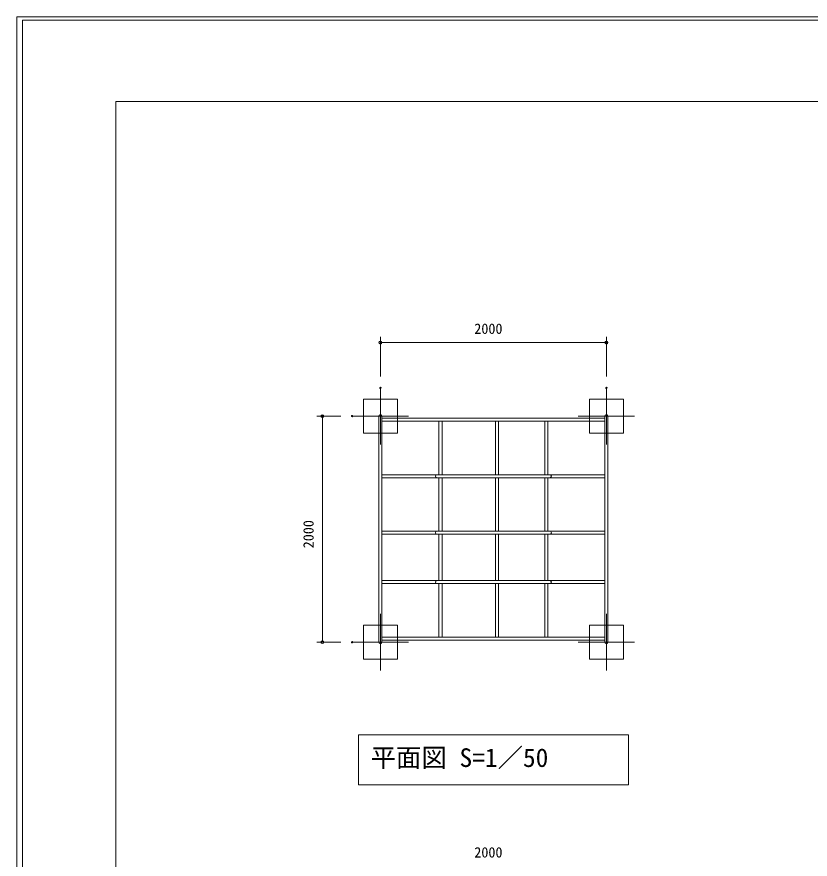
# Model space of a CAD drawing. Units: millimetres, scale not verified, with parts at other scales. Extents: x 0 to 420, y 0 to 297.
# Drawn here: x 0.2 to 140.7, y 148.2 to 297.2 of the extents above; entities that cross this region are included whole.
import ezdxf
from ezdxf.enums import TextEntityAlignment as Align

# ---------------------------------------------------------------- set-up
doc = ezdxf.new("R2010")
doc.units = ezdxf.units.MM
doc.header["$LTSCALE"] = 0.5
doc.header["$PDMODE"] = 32
doc.header["$PDSIZE"] = 0.25
doc.linetypes.add('USER1', pattern=[19.05, 12.7, -6.35])
doc.linetypes.add('USER2', pattern=[50.8, 31.75, -6.35, 6.35, -6.35])
for name, color, linetype, lineweight in [('DEFPOINTS_3', 7, 'Continuous', 0), ('LY_2', 7, 'Continuous', 0), ('LY_5', 7, 'Continuous', 0), ('LY_6', 7, 'Continuous', 0)]:
    doc.layers.add(name, color=color, linetype=linetype, lineweight=lineweight)
doc.styles.add('ＭＳ ゴシック', font='')
doc.styles.get('ＭＳ ゴシック').set_extended_font_data('MS Gothic')

# ---------------------------------------------------------------- blocks, each defined once
blk = doc.blocks.new('-012-_DOTBLANK')
at = {"color": 7, "linetype": 'Continuous', "lineweight": 0}
blk.add_line((-0.5, 0), (-1, 0), dxfattribs=at)
blk.add_circle((0, 0), 0.5, dxfattribs=at)

msp = doc.modelspace()

# ---------------------------------------------------------------- linework, layer by layer
at = {"layer": 'DEFPOINTS_3'}
for p, q in [((420.25, 297.2414), (0.25, 297.2414)), ((0.25, 297.2414), (0.25, 0.2414))]:
    msp.add_line(p, q, dxfattribs=at)
at = {"layer": 'LY_2'}
for p, q in [((17.75, 282.2414), (17.75, 15.2414)), ((402.75, 282.2414), (17.75, 282.2414))]:
    msp.add_line(p, q, dxfattribs=at)
at = {"layer": 'LY_5'}
for p, q in [((419.248, 296.6789), (1.252, 296.6789)), ((1.252, 296.6789), (1.252, -0.2414)), ((64.3266, 226.6079), (64.3266, 186.6079)), ((64.8706, 226.6079), (64.8706, 186.6079)), ((104.3266, 226.6079), (104.3266, 186.6079)), ((104.8706, 226.6079), (104.8706, 186.6079)), ((104.3266, 226.2479), (64.8706, 226.2479)), ((104.3266, 225.7039), (64.8706, 225.7039)), ((104.3266, 216.2479), (64.8706, 216.2479)), ((104.3266, 215.7039), (64.8706, 215.7039)), ((104.3266, 206.2479), (64.8706, 206.2479)), ((104.3266, 205.7039), (64.8706, 205.7039)), ((104.3266, 197.5119), (64.8706, 197.5119)), ((104.3266, 196.9679), (64.8706, 196.9679)), ((104.3266, 187.5119), (64.8706, 187.5119)), ((104.3266, 186.9679), (64.8706, 186.9679))]:
    msp.add_line(p, q, dxfattribs=at)
at = {"layer": 'LY_5', "linetype": 'USER2'}
for p, q in [((64.5986, 231.6079), (64.5986, 221.6079)), ((104.5986, 231.6079), (104.5986, 221.6079)), ((59.5986, 226.6079), (69.5986, 226.6079)), ((99.5986, 226.6079), (109.5986, 226.6079)), ((64.5986, 191.6079), (64.5986, 181.6079)), ((104.5986, 191.6079), (104.5986, 181.6079)), ((59.5986, 186.6079), (69.5986, 186.6079)), ((99.5986, 186.6079), (109.5986, 186.6079))]:
    msp.add_line(p, q, dxfattribs=at)
at = {"layer": 'LY_5', "linetype": 'USER1'}
for p, q in [((67.5986, 229.6079), (61.5986, 229.6079)), ((61.5986, 229.6079), (61.5986, 223.6079)), ((67.5986, 223.6079), (67.5986, 229.6079)), ((107.5986, 229.6079), (101.5986, 229.6079)), ((101.5986, 229.6079), (101.5986, 223.6079)), ((107.5986, 223.6079), (107.5986, 229.6079)), ((61.5986, 223.6079), (67.5986, 223.6079)), ((101.5986, 223.6079), (107.5986, 223.6079)), ((67.5986, 189.6079), (61.5986, 189.6079)), ((61.5986, 189.6079), (61.5986, 183.6079)), ((67.5986, 183.6079), (67.5986, 189.6079)), ((107.5986, 189.6079), (101.5986, 189.6079)), ((101.5986, 189.6079), (101.5986, 183.6079)), ((107.5986, 183.6079), (107.5986, 189.6079)), ((61.5986, 183.6079), (67.5986, 183.6079)), ((101.5986, 183.6079), (107.5986, 183.6079))]:
    msp.add_line(p, q, dxfattribs=at)
at = {"layer": 'LY_5', "color": 4, "lineweight": 18}
for p, q in [((74.9586, 225.7039), (74.9586, 216.2479)), ((75.5026, 225.7039), (75.5026, 216.2479)), ((84.9586, 225.7039), (84.9586, 216.2479)), ((85.5026, 225.7039), (85.5026, 216.2479)), ((93.6946, 225.7039), (93.6946, 216.2479)), ((94.2386, 225.7039), (94.2386, 216.2479)), ((74.9586, 215.7039), (74.9586, 206.2479)), ((74.9586, 215.7039), (74.9586, 206.2479)), ((75.5026, 215.7039), (75.5026, 206.2479)), ((75.5026, 215.7039), (75.5026, 206.2479)), ((84.9586, 215.7039), (84.9586, 206.2479)), ((84.9586, 215.7039), (84.9586, 206.2479)), ((85.5026, 215.7039), (85.5026, 206.2479)), ((85.5026, 215.7039), (85.5026, 206.2479)), ((93.6946, 215.7039), (93.6946, 206.2479)), ((93.6946, 215.7039), (93.6946, 206.2479)), ((94.2386, 215.7039), (94.2386, 206.2479)), ((94.2386, 215.7039), (94.2386, 206.2479)), ((74.9586, 205.7039), (74.9586, 197.5119)), ((74.9586, 205.7039), (74.9586, 197.5119)), ((75.5026, 205.7039), (75.5026, 197.5119)), ((75.5026, 205.7039), (75.5026, 197.5119)), ((84.9586, 205.7039), (84.9586, 197.5119)), ((84.9586, 205.7039), (84.9586, 197.5119)), ((85.5026, 205.7039), (85.5026, 197.5119)), ((85.5026, 205.7039), (85.5026, 197.5119)), ((93.6946, 205.7039), (93.6946, 197.5119)), ((93.6946, 205.7039), (93.6946, 197.5119)), ((94.2386, 205.7039), (94.2386, 197.5119)), ((94.2386, 205.7039), (94.2386, 197.5119)), ((74.9586, 196.9679), (74.9586, 187.5119)), ((75.5026, 196.9679), (75.5026, 187.5119)), ((84.9586, 196.9679), (84.9586, 187.5119)), ((85.5026, 196.9679), (85.5026, 187.5119)), ((93.6946, 196.9679), (93.6946, 187.5119)), ((94.2386, 196.9679), (94.2386, 187.5119))]:
    msp.add_line(p, q, dxfattribs=at)
at = {"layer": 'LY_5', "lineweight": 18}
for p, q in [((108.4986, 170.1928), (60.6986, 170.1928)), ((60.6986, 170.1928), (60.6986, 161.3928)), ((108.4986, 161.3928), (108.4986, 170.1928)), ((60.6986, 161.3928), (108.4986, 161.3928))]:
    msp.add_line(p, q, dxfattribs=at)
at = {"layer": 'LY_5'}
for centre, start, end in [((64.5986, 226.6079), 0, 180), ((104.5986, 226.6079), 0, 180), ((74.5986, 215.9759), 90, 270), ((94.5986, 215.9759), 270, 90), ((74.5986, 205.9759), 90, 270), ((94.5986, 205.9759), 270, 90), ((74.5986, 197.2399), 90, 270), ((94.5986, 197.2399), 270, 90), ((64.5986, 186.6079), 180, 0), ((104.5986, 186.6079), 180, 0)]:
    msp.add_arc(centre, 0.272, start, end, dxfattribs=at)
at = {"layer": 'LY_6'}
for p, q in [((64.5986, 233.6079), (64.5986, 240.6079)), ((104.5986, 233.6079), (104.5986, 240.6079)), ((64.5986, 239.6079), (104.5986, 239.6079)), ((57.5986, 226.6079), (53.3266, 226.6079)), ((54.3266, 186.6079), (54.3266, 226.6079)), ((57.5986, 186.6079), (53.3266, 186.6079))]:
    msp.add_line(p, q, dxfattribs=at)
for p in [(104.5986, 239.6079), (64.5986, 231.6079), (104.5986, 231.6079), (54.3266, 226.6079), (59.5986, 226.6079), (59.5986, 186.6079)]:
    msp.add_point(p, dxfattribs=at)

# ---------------------------------------------------------------- block references
at = {"layer": 'LY_6', "xscale": 0.5, "yscale": 0.5}
for p, rotation in [((64.5986, 239.6079), 180), ((54.3266, 226.6079), 90), ((54.3266, 186.6079), 270)]:
    msp.add_blockref('-012-_DOTBLANK', p, dxfattribs=dict(at, rotation=rotation))
msp.add_blockref('-012-_DOTBLANK', (104.5986, 239.6079), dxfattribs=at)

# ---------------------------------------------------------------- texts
at = {"layer": 'LY_5', "style": 'ＭＳ ゴシック'}
msp.add_text('平面図 S=1／50', height=3.299, dxfattribs=at).set_placement((62.8562, 163.5428), align=Align.BOTTOM_LEFT)
at = {"layer": 'LY_6', "style": 'ＭＳ ゴシック'}
for p in [(81.2159, 240.6079), (81.2159, 147.9679)]:
    msp.add_text('2000', height=1.833, dxfattribs=at).set_placement(p, align=Align.BOTTOM_LEFT)
msp.add_text('2000', height=1.833, rotation=90, dxfattribs=at).set_placement((53.3266, 203.2252), align=Align.BOTTOM_LEFT)

doc.saveas('drawing.dxf')
